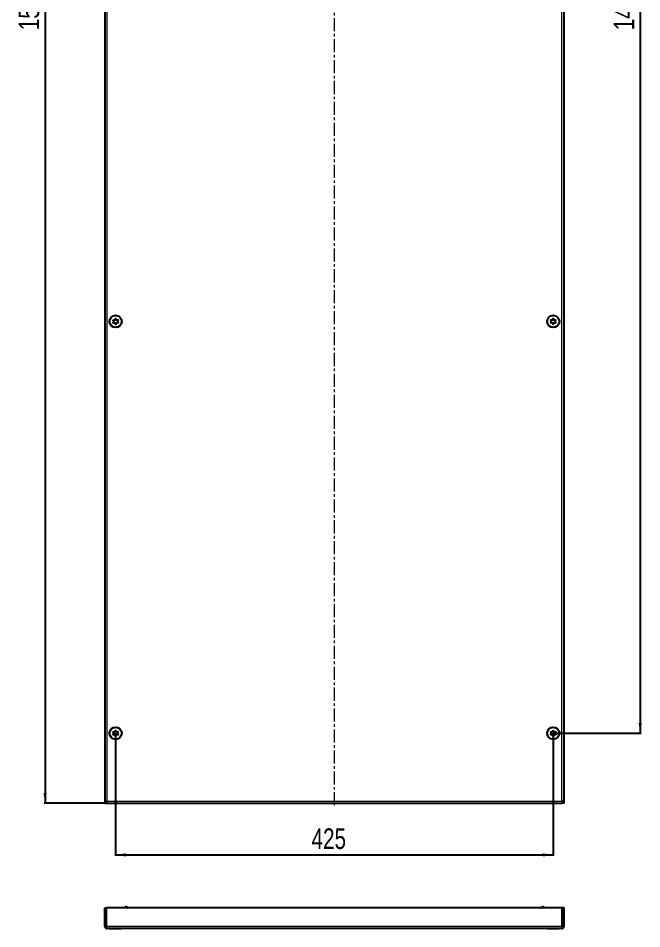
# Model space of a CAD drawing. Header units: millimetres. Extents: x 73 to 1389, y -624 to 1170.
# Drawn here: x 73 to 679, y -624 to 260 of the extents above; entities that cross this region are included whole.
import ezdxf

# ---------------------------------------------------------------- set-up
doc = ezdxf.new("R2010")
doc.units = ezdxf.units.MM
doc.linetypes.add('CENTERX2', pattern=[20.32, 12.7, -2.54, 2.54, -2.54])
doc.layers.add('FORMAT', color=7, linetype='Continuous')
doc.styles.add('SLDTEXTSTYLE0', font='TXT', dxfattribs={"width": 0.75})
doc.dimstyles.new('SLDDIMSTYLE0', dxfattribs={"dimtxt": 20, "dimasz": 10, "dimexe": 0, "dimexo": 0.0625, "dimgap": 5, "dimtad": 2, "dimdec": 1, "dimrnd": 1e-09, "dimzin": 12, "dimdsep": 46, "dimtxsty": 'SLDTEXTSTYLE0', "dimsah": 1, "dimcen": 0.09, "dimadec": 0, "dimazin": 3, "dimtfac": 1, "dimtofl": 0, "dimtmove": 0, "dimatfit": 3, "dimfxl": 0, "dimfrac": 2, "dimtolj": 1, "dimtzin": 12, "dimarcsym": 0})

# ---------------------------------------------------------------- blocks, each defined once
blk = doc.blocks.new('_D_1')
at = {"layer": 'FORMAT'}
for p, q in [((158.66, 1058.52), (97.96, 1058.52)), ((98.96, 1058.52), (98.96, -502.48)), ((158.66, -502.48), (97.96, -502.48))]:
    blk.add_line(p, q, dxfattribs=at)
for points in [[(98.96, 1058.52), (97.43, 1048.52), (100.5, 1048.52)], [(98.96, -502.48), (100.5, -492.48), (97.43, -492.48)]]:
    blk.add_solid(points, dxfattribs=at)
at = {"layer": 'FORMAT', "insert": (73.18, 248.46), "char_height": 20, "attachment_point": 1, "rotation": 90, "style": 'SLDTEXTSTYLE0'}
blk.add_mtext('1561', dxfattribs=at)
blk = doc.blocks.new('_D_2')
at = {"layer": 'FORMAT'}
for p, q in [((592.48, 990.52), (677.97, 990.52)), ((676.97, 990.52), (676.97, -434.48)), ((592.48, -434.48), (677.97, -434.48))]:
    blk.add_line(p, q, dxfattribs=at)
for points in [[(676.97, 990.52), (675.43, 980.52), (678.51, 980.52)], [(676.97, -434.48), (678.51, -424.48), (675.43, -424.48)]]:
    blk.add_solid(points, dxfattribs=at)
at = {"layer": 'FORMAT', "insert": (651.19, 248.46), "char_height": 20, "attachment_point": 1, "rotation": 90, "style": 'SLDTEXTSTYLE0'}
blk.add_mtext('1425', dxfattribs=at)
blk = doc.blocks.new('_D_3')
at = {"layer": 'FORMAT'}
for p, q in [((167.47, -434.49), (167.47, -553.65)), ((592.47, -434.49), (592.47, -553.65)), ((167.47, -552.65), (592.47, -552.65))]:
    blk.add_line(p, q, dxfattribs=at)
for points in [[(167.47, -552.65), (177.47, -554.19), (177.47, -551.11)], [(592.47, -552.65), (582.47, -551.11), (582.47, -554.19)]]:
    blk.add_solid(points, dxfattribs=at)
at = {"layer": 'FORMAT', "insert": (357.8, -526.87), "char_height": 20, "attachment_point": 1, "style": 'SLDTEXTSTYLE0'}
blk.add_mtext('425', dxfattribs=at)

msp = doc.modelspace()

# ---------------------------------------------------------------- linework, layer by layer
at = {"color": 7, "linetype": 'Continuous', "lineweight": 25}
for p, q in [((156.97, 1058.52), (156.97, -502.48)), ((602.97, -502.48), (602.97, 1058.52)), ((156.97, -502.48), (158.47, -502.48)), ((158.67, -501.37), (158.67, -502.48)), ((158.67, -502.48), (601.27, -502.48)), ((601.27, -502.48), (601.27, -501.36)), ((602.97, -502.48), (601.47, -502.48)), ((156.97, -604.14), (158.47, -604.14)), ((156.97, -622.04), (156.97, -604.14)), ((158.47, -622.04), (158.47, -604.14)), ((158.67, -622.04), (158.67, -604.14)), ((601.27, -604.14), (158.67, -604.14)), ((176.97, -602.64), (177.97, -602.64)), ((176.97, -604.14), (176.97, -602.64)), ((178.97, -603.64), (177.97, -602.64)), ((179.47, -603.64), (178.97, -603.64)), ((178.97, -603.64), (178.97, -604.14)), ((580.47, -603.64), (580.97, -603.64)), ((581.97, -602.64), (580.97, -603.64)), ((580.97, -604.14), (580.97, -603.64)), ((581.97, -602.64), (582.97, -602.64)), ((582.97, -602.64), (582.97, -604.14)), ((601.27, -622.04), (601.27, -604.14)), ((602.97, -604.14), (601.47, -604.14)), ((601.47, -622.04), (601.47, -604.14)), ((602.97, -622.04), (602.97, -604.14)), ((156.97, -622.04), (158.47, -622.04)), ((600.87, -624.14), (159.07, -624.14)), ((161.68, -624.14), (161.68, -624.4)), ((164.68, -624.4), (161.68, -624.4)), ((173.25, -624.4), (164.68, -624.4)), ((173.25, -624.4), (173.25, -624.14)), ((586.68, -624.14), (586.68, -624.4)), ((598.25, -624.4), (586.68, -624.4)), ((598.25, -624.4), (598.25, -624.14)), ((602.97, -622.04), (601.47, -622.04))]:
    msp.add_line(p, q, dxfattribs=at)
at = {"color": 8, "linetype": 'Continuous', "lineweight": 18}
for p, q in [((159.07, 1056.42), (159.07, -500.38)), ((600.87, -500.38), (600.87, 1056.42)), ((159.07, -500.38), (600.87, -500.38)), ((601.27, -622.04), (158.67, -622.04))]:
    msp.add_line(p, q, dxfattribs=at)
at = {"color": 7, "linetype": 'Continuous', "lineweight": 25}
for centre, radius in [((167.47, -34.48), 6), ((167.47, -34.48), 5.79), ((167.47, -34.48), 1.85), ((592.47, -34.48), 6), ((592.47, -34.48), 5.79), ((592.47, -34.48), 1.85), ((167.47, -434.48), 6), ((167.47, -434.48), 5.79), ((167.47, -434.48), 1.85), ((592.47, -434.48), 6), ((592.47, -434.48), 5.79), ((592.47, -434.48), 1.85)]:
    msp.add_circle(centre, radius, dxfattribs=at)
for points, knots in [([(169.92, -35.83), (169.93, -35.82), (169.93, -35.79), (169.92, -35.73), (169.87, -35.6), (169.65, -35.28), (169.35, -34.83), (169.32, -34.2), (169.53, -33.73), (169.74, -33.4), (169.85, -33.19), (169.88, -33.09), (169.88, -33.05), (169.86, -33.02), (169.84, -33), (169.77, -32.97), (169.5, -32.96), (169.03, -33.01), (168.32, -32.92), (167.87, -32.38), (167.66, -31.95), (167.51, -31.73), (167.45, -31.69), (167.42, -31.68), (167.39, -31.68), (167.36, -31.7), (167.33, -31.73), (167.28, -31.79), (167.16, -31.99), (167, -32.33), (166.72, -32.77), (166.16, -33.07), (165.62, -33.06), (165.23, -33.05), (165.08, -33.08), (165.03, -33.11), (165.01, -33.13), (165, -33.17), (165.01, -33.23), (165.07, -33.36), (165.28, -33.68), (165.58, -34.13), (165.62, -34.76), (165.4, -35.23), (165.2, -35.56), (165.08, -35.77), (165.06, -35.87), (165.06, -35.91), (165.08, -35.94), (165.1, -35.96), (165.17, -35.99), (165.43, -36), (165.91, -35.95), (166.61, -36.04), (167.07, -36.58), (167.27, -37.01), (167.43, -37.23), (167.49, -37.27), (167.52, -37.28), (167.55, -37.28), (167.58, -37.26), (167.61, -37.23), (167.66, -37.17), (167.77, -36.97), (167.94, -36.63), (168.22, -36.19), (168.77, -35.89), (169.31, -35.9), (169.71, -35.91), (169.85, -35.88), (169.9, -35.85), (169.92, -35.84), (169.92, -35.83)], [0, 0, 0, 0, 0.002009, 0.00442, 0.009365, 0.025528, 0.067705, 0.095786, 0.124646, 0.150342, 0.160519, 0.163394, 0.165697, 0.167245, 0.168874, 0.17077, 0.178606, 0.211994, 0.249994, 0.287995, 0.321383, 0.329219, 0.331115, 0.332744, 0.334292, 0.336217, 0.338535, 0.341318, 0.349662, 0.375358, 0.404217, 0.432298, 0.474475, 0.490639, 0.496669, 0.49844, 0.5, 0.502009, 0.50442, 0.509365, 0.525528, 0.567705, 0.595786, 0.624646, 0.650342, 0.660519, 0.663394, 0.665697, 0.667245, 0.668874, 0.67077, 0.678606, 0.711994, 0.749994, 0.787995, 0.821383, 0.829219, 0.831115, 0.832744, 0.834292, 0.836217, 0.838535, 0.841318, 0.849662, 0.875358, 0.904217, 0.932298, 0.974475, 0.990639, 0.996669, 0.99844, 1, 1, 1, 1]), ([(590.02, -35.83), (590.02, -35.84), (590.04, -35.86), (590.09, -35.88), (590.24, -35.91), (590.62, -35.9), (591.16, -35.89), (591.72, -36.19), (592, -36.63), (592.17, -36.98), (592.29, -37.19), (592.35, -37.26), (592.39, -37.28), (592.42, -37.28), (592.45, -37.27), (592.51, -37.23), (592.66, -37.01), (592.87, -36.58), (593.32, -36.04), (594.03, -35.95), (594.5, -36), (594.77, -35.99), (594.84, -35.96), (594.86, -35.94), (594.87, -35.91), (594.88, -35.87), (594.87, -35.83), (594.84, -35.75), (594.74, -35.55), (594.53, -35.23), (594.32, -34.76), (594.35, -34.13), (594.65, -33.68), (594.87, -33.35), (594.93, -33.22), (594.93, -33.16), (594.92, -33.13), (594.9, -33.1), (594.84, -33.08), (594.7, -33.05), (594.31, -33.06), (593.77, -33.07), (593.22, -32.77), (592.94, -32.33), (592.77, -31.98), (592.65, -31.77), (592.59, -31.7), (592.55, -31.68), (592.52, -31.68), (592.49, -31.69), (592.43, -31.73), (592.27, -31.95), (592.07, -32.38), (591.61, -32.92), (590.91, -33.01), (590.43, -32.96), (590.17, -32.97), (590.1, -33), (590.08, -33.02), (590.06, -33.05), (590.06, -33.09), (590.07, -33.13), (590.09, -33.21), (590.2, -33.41), (590.4, -33.73), (590.62, -34.2), (590.58, -34.83), (590.28, -35.28), (590.07, -35.61), (590.01, -35.74), (590, -35.8), (590.01, -35.82), (590.02, -35.83)], [0, 0, 0, 0, 0.002009, 0.00442, 0.009365, 0.025528, 0.067705, 0.095786, 0.124646, 0.150342, 0.160519, 0.163394, 0.165697, 0.167245, 0.168874, 0.17077, 0.178606, 0.211994, 0.249994, 0.287995, 0.321383, 0.329219, 0.331115, 0.332744, 0.334292, 0.336217, 0.338535, 0.341318, 0.349662, 0.375358, 0.404217, 0.432298, 0.474475, 0.490639, 0.496669, 0.49844, 0.5, 0.502009, 0.50442, 0.509365, 0.525528, 0.567705, 0.595786, 0.624646, 0.650342, 0.660519, 0.663394, 0.665697, 0.667245, 0.668874, 0.67077, 0.678606, 0.711994, 0.749994, 0.787995, 0.821383, 0.829219, 0.831115, 0.832744, 0.834292, 0.836217, 0.838535, 0.841318, 0.849662, 0.875358, 0.904217, 0.932298, 0.974475, 0.990639, 0.996669, 0.99844, 1, 1, 1, 1]), ([(169.92, -435.83), (169.93, -435.82), (169.93, -435.79), (169.92, -435.73), (169.87, -435.6), (169.65, -435.28), (169.35, -434.83), (169.32, -434.2), (169.53, -433.73), (169.74, -433.4), (169.85, -433.19), (169.88, -433.09), (169.88, -433.05), (169.86, -433.02), (169.84, -433), (169.77, -432.97), (169.5, -432.96), (169.03, -433.01), (168.32, -432.92), (167.87, -432.38), (167.66, -431.95), (167.51, -431.73), (167.45, -431.69), (167.42, -431.68), (167.39, -431.68), (167.36, -431.7), (167.33, -431.73), (167.28, -431.79), (167.16, -431.99), (167, -432.33), (166.72, -432.77), (166.16, -433.07), (165.62, -433.06), (165.23, -433.05), (165.08, -433.08), (165.03, -433.11), (165.01, -433.13), (165, -433.17), (165.01, -433.23), (165.07, -433.36), (165.28, -433.68), (165.58, -434.13), (165.62, -434.76), (165.4, -435.23), (165.2, -435.56), (165.08, -435.77), (165.06, -435.87), (165.06, -435.91), (165.08, -435.94), (165.1, -435.96), (165.17, -435.99), (165.43, -436), (165.91, -435.95), (166.61, -436.04), (167.07, -436.58), (167.27, -437.01), (167.43, -437.23), (167.49, -437.27), (167.52, -437.28), (167.55, -437.28), (167.58, -437.26), (167.61, -437.23), (167.66, -437.17), (167.77, -436.97), (167.94, -436.63), (168.22, -436.19), (168.77, -435.89), (169.31, -435.9), (169.71, -435.91), (169.85, -435.88), (169.9, -435.85), (169.92, -435.84), (169.92, -435.83)], [0, 0, 0, 0, 0.002009, 0.00442, 0.009365, 0.025528, 0.067705, 0.095786, 0.124646, 0.150342, 0.160519, 0.163394, 0.165697, 0.167245, 0.168874, 0.17077, 0.178606, 0.211994, 0.249994, 0.287995, 0.321383, 0.329219, 0.331115, 0.332744, 0.334292, 0.336217, 0.338535, 0.341318, 0.349662, 0.375358, 0.404217, 0.432298, 0.474475, 0.490639, 0.496669, 0.49844, 0.5, 0.502009, 0.50442, 0.509365, 0.525528, 0.567705, 0.595786, 0.624646, 0.650342, 0.660519, 0.663394, 0.665697, 0.667245, 0.668874, 0.67077, 0.678606, 0.711994, 0.749994, 0.787995, 0.821383, 0.829219, 0.831115, 0.832744, 0.834292, 0.836217, 0.838535, 0.841318, 0.849662, 0.875358, 0.904217, 0.932298, 0.974475, 0.990639, 0.996669, 0.99844, 1, 1, 1, 1]), ([(590.02, -435.83), (590.02, -435.84), (590.04, -435.86), (590.09, -435.88), (590.24, -435.91), (590.62, -435.9), (591.16, -435.89), (591.72, -436.19), (592, -436.63), (592.17, -436.98), (592.29, -437.19), (592.35, -437.26), (592.39, -437.28), (592.42, -437.28), (592.45, -437.27), (592.51, -437.23), (592.66, -437.01), (592.87, -436.58), (593.32, -436.04), (594.03, -435.95), (594.5, -436), (594.77, -435.99), (594.84, -435.96), (594.86, -435.94), (594.87, -435.91), (594.88, -435.87), (594.87, -435.83), (594.84, -435.75), (594.74, -435.55), (594.53, -435.23), (594.32, -434.76), (594.35, -434.13), (594.65, -433.68), (594.87, -433.35), (594.93, -433.22), (594.93, -433.16), (594.92, -433.13), (594.9, -433.1), (594.84, -433.08), (594.7, -433.05), (594.31, -433.06), (593.77, -433.07), (593.22, -432.77), (592.94, -432.33), (592.77, -431.98), (592.65, -431.77), (592.59, -431.7), (592.55, -431.68), (592.52, -431.68), (592.49, -431.69), (592.43, -431.73), (592.27, -431.95), (592.07, -432.38), (591.61, -432.92), (590.91, -433.01), (590.43, -432.96), (590.17, -432.97), (590.1, -433), (590.08, -433.02), (590.06, -433.05), (590.06, -433.09), (590.07, -433.13), (590.09, -433.21), (590.2, -433.41), (590.4, -433.73), (590.62, -434.2), (590.58, -434.83), (590.28, -435.28), (590.07, -435.61), (590.01, -435.74), (590, -435.8), (590.01, -435.82), (590.02, -435.83)], [0, 0, 0, 0, 0.002009, 0.00442, 0.009365, 0.025528, 0.067705, 0.095786, 0.124646, 0.150342, 0.160519, 0.163394, 0.165697, 0.167245, 0.168874, 0.17077, 0.178606, 0.211994, 0.249994, 0.287995, 0.321383, 0.329219, 0.331115, 0.332744, 0.334292, 0.336217, 0.338535, 0.341318, 0.349662, 0.375358, 0.404217, 0.432298, 0.474475, 0.490639, 0.496669, 0.49844, 0.5, 0.502009, 0.50442, 0.509365, 0.525528, 0.567705, 0.595786, 0.624646, 0.650342, 0.660519, 0.663394, 0.665697, 0.667245, 0.668874, 0.67077, 0.678606, 0.711994, 0.749994, 0.787995, 0.821383, 0.829219, 0.831115, 0.832744, 0.834292, 0.836217, 0.838535, 0.841318, 0.849662, 0.875358, 0.904217, 0.932298, 0.974475, 0.990639, 0.996669, 0.99844, 1, 1, 1, 1]), ([(602.97, -502.48), (602.94, -502.3), (602.87, -501.94), (602.37, -501.41), (601.67, -500.89), (601.13, -500.54), (600.87, -500.38)], [0, 0, 0, 0, 0.254757, 0.509649, 0.764542, 1, 1, 1, 1]), ([(601.47, -502.48), (601.47, -502.43), (601.47, -502.3), (601.45, -502.12), (601.42, -501.94), (601.38, -501.75), (601.34, -501.57), (601.28, -501.38), (601.21, -501.2), (601.14, -501), (601.05, -500.78), (600.96, -500.58), (600.89, -500.44), (600.87, -500.38)], [0, 0, 0, 0, 0.06461, 0.19436, 0.259531, 0.324137, 0.45388, 0.519047, 0.598003, 0.716919, 0.795977, 0.917508, 1, 1, 1, 1]), ([(178.97, -603.64), (178.99, -603.74), (179.02, -603.9), (179.27, -604.07), (179.38, -604.14)], [0, 0, 0, 0, 0.57413, 1, 1, 1, 1]), ([(179.47, -603.64), (179.49, -603.74), (179.52, -603.9), (179.67, -604.06), (179.75, -604.13), (179.76, -604.14)], [0, 0, 0, 0, 0.60297, 0.917931, 1, 1, 1, 1]), ([(580.16, -604.14), (580.23, -604.08), (580.36, -603.97), (580.45, -603.8), (580.46, -603.7), (580.47, -603.64)], [0, 0, 0, 0, 0.360365, 0.675069, 1, 1, 1, 1]), ([(580.56, -604.14), (580.64, -604.09), (580.88, -603.94), (580.96, -603.77), (580.97, -603.66), (580.97, -603.64)], [0, 0, 0, 0, 0.331346, 0.905226, 1, 1, 1, 1]), ([(156.97, -622.04), (157, -622.32), (157.07, -622.88), (157.57, -623.59), (158.27, -624.05), (158.81, -624.11), (159.07, -624.14)], [0, 0, 0, 0, 0.254757, 0.509649, 0.764542, 1, 1, 1, 1]), ([(158.47, -622.04), (158.48, -622.12), (158.5, -622.28), (158.6, -622.47), (158.7, -622.5), (158.73, -622.51)], [0, 0, 0, 0, 0.4327963, 0.8655659, 1, 1, 1, 1]), ([(600.87, -624.14), (601.15, -624.11), (601.71, -624.04), (602.41, -623.54), (602.88, -622.84), (602.94, -622.3), (602.97, -622.04)], [0, 0, 0, 0, 0.254753, 0.509645, 0.764538, 1, 1, 1, 1]), ([(601.21, -622.52), (601.24, -622.5), (601.41, -622.4), (601.44, -622.2), (601.47, -622.04)], [0, 0, 0, 0, 0.207713, 1, 1, 1, 1])]:
    msp.add_open_spline(points, degree=3, knots=knots, dxfattribs=at)
for points in [[(159.07, -500.38), (158.79, -500.56), (158.24, -500.91), (157.55, -501.43), (157.06, -501.96), (157, -502.31), (156.97, -502.48)], [(159.07, -500.38), (158.91, -500.73), (158.58, -501.43), (158.51, -502.13), (158.47, -502.48)], [(158.67, -502.48), (158.7, -502.45), (158.77, -502.39), (158.87, -501.9), (158.97, -501.21), (159.04, -500.66), (159.07, -500.38)], [(600.87, -500.38), (600.9, -500.66), (600.97, -501.21), (601.07, -501.9), (601.17, -502.39), (601.24, -502.45), (601.27, -502.48)], [(159.07, -624.14), (159.04, -624.11), (158.97, -624.05), (158.87, -623.56), (158.77, -622.87), (158.7, -622.32), (158.67, -622.04)], [(601.27, -622.04), (601.24, -622.32), (601.17, -622.87), (601.07, -623.56), (600.97, -624.05), (600.9, -624.11), (600.87, -624.14)]]:
    msp.add_open_spline(points, degree=3, dxfattribs=at)
at = {"layer": 'FORMAT', "linetype": 'CENTERX2', "lineweight": 18}
msp.add_line((379.97, -504.48), (379.97, 1060.52), dxfattribs=at)

# ---------------------------------------------------------------- dimensions: what is measured, and where the dimension line sits
at = {"layer": 'FORMAT'}
for base, p1, p2, picture, middle in [((98.96, -502.48), (158.67, 1058.52), (158.67, -502.48), '_D_1', (98.96, 278.02)), ((676.97, -434.48), (592.47, 990.52), (592.47, -434.48), '_D_2', (676.97, 278.02))]:
    dim = msp.add_linear_dim(base=base, p1=p1, p2=p2, angle=90, dimstyle='SLDDIMSTYLE0', dxfattribs=at)
    dim.commit()
    dim.dimension.update_dxf_attribs({"geometry": picture, "text_midpoint": middle, "dimtype": 160})
dim = msp.add_linear_dim(base=(592.47, -552.65), p1=(167.47, -434.48), p2=(592.47, -434.48), dimstyle='SLDDIMSTYLE0', dxfattribs=at)
dim.commit()
dim.dimension.update_dxf_attribs({"geometry": '_D_3', "text_midpoint": (379.97, -552.65), "dimtype": 160})

doc.saveas('drawing.dxf')
